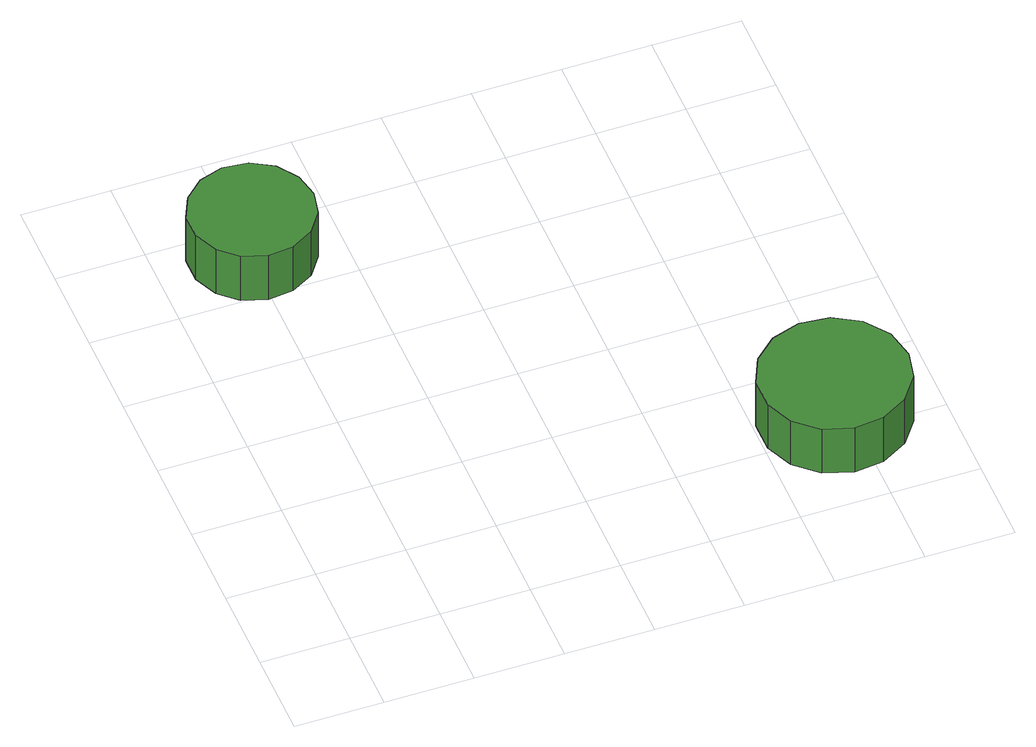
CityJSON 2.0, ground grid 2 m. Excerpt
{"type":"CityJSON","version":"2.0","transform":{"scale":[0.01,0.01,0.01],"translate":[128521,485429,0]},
"CityObjects":{
"tree1":{"type":"SolitaryVegetationObject","attributes":{"function":"something"},"geometry":[{"type":"MultiSurface","lod":"1","boundaries":[[[0,1,2,3,4,5,6,7,8,9,10,11,12,13,14]],[[15,16,17,18,19,20,21,22,23,24,25,26,27,28,29]],[[0,29,28,1]],[[1,28,27,2]],[[2,27,26,3]],[[3,26,25,4]],[[4,25,24,5]],[[5,24,23,6]],[[6,23,22,7]],[[7,22,21,8]],[[8,21,20,9]],[[9,20,19,10]],[[10,19,18,11]],[[11,18,17,12]],[[12,17,16,13]],[[13,16,15,14]],[[14,15,29,0]]]}]},
"tree2":{"type":"SolitaryVegetationObject","attributes":{"function":"something"},"geometry":[{"type":"MultiSurface","lod":"1","boundaries":[[[30,31,32,33,34,35,36,37,38,39,40,41,42,43,44]],[[45,46,47,48,49,50,51,52,53,54,55,56,57,58,59]],[[30,59,58,31]],[[31,58,57,32]],[[32,57,56,33]],[[33,56,55,34]],[[34,55,54,35]],[[35,54,53,36]],[[36,53,52,37]],[[37,52,51,38]],[[38,51,50,39]],[[39,50,49,40]],[[40,49,48,41]],[[41,48,47,42]],[[42,47,46,43]],[[43,46,45,44]],[[44,45,59,30]]]}]}
},
"vertices":[
[336,1098,236],[324,1154,236],[291,1201,236],[241,1230,236],[184,1236,236],[129,1218,236],[87,1179,236],[63,1127,236],[63,1070,236],[87,1017,236],[129,979,236],[184,961,236],[241,967,236],[291,996,236],[324,1042,236],[324,1042,107],[291,996,107],[241,967,107],[184,961,107],[129,979,107],[87,1017,107],[63,1070,107],[63,1127,107],[87,1179,107],[129,1218,107],[184,1236,107],[241,1230,107],[291,1201,107],[324,1154,107],[336,1098,107],
[1333,247,209],[1319,315,209],[1278,370,209],[1219,404,209],[1151,411,209],[1086,390,209],[1035,344,209],[1007,282,209],[1007,213,209],[1035,151,209],[1086,105,209],[1151,84,209],[1219,91,209],[1278,125,209],[1319,180,209],[1319,180,80],[1278,125,80],[1219,91,80],[1151,84,80],[1086,105,80],[1035,151,80],[1007,213,80],[1007,282,80],[1035,344,80],[1086,390,80],[1151,411,80],[1219,404,80],[1278,370,80],[1319,315,80],[1333,247,80]
]}
